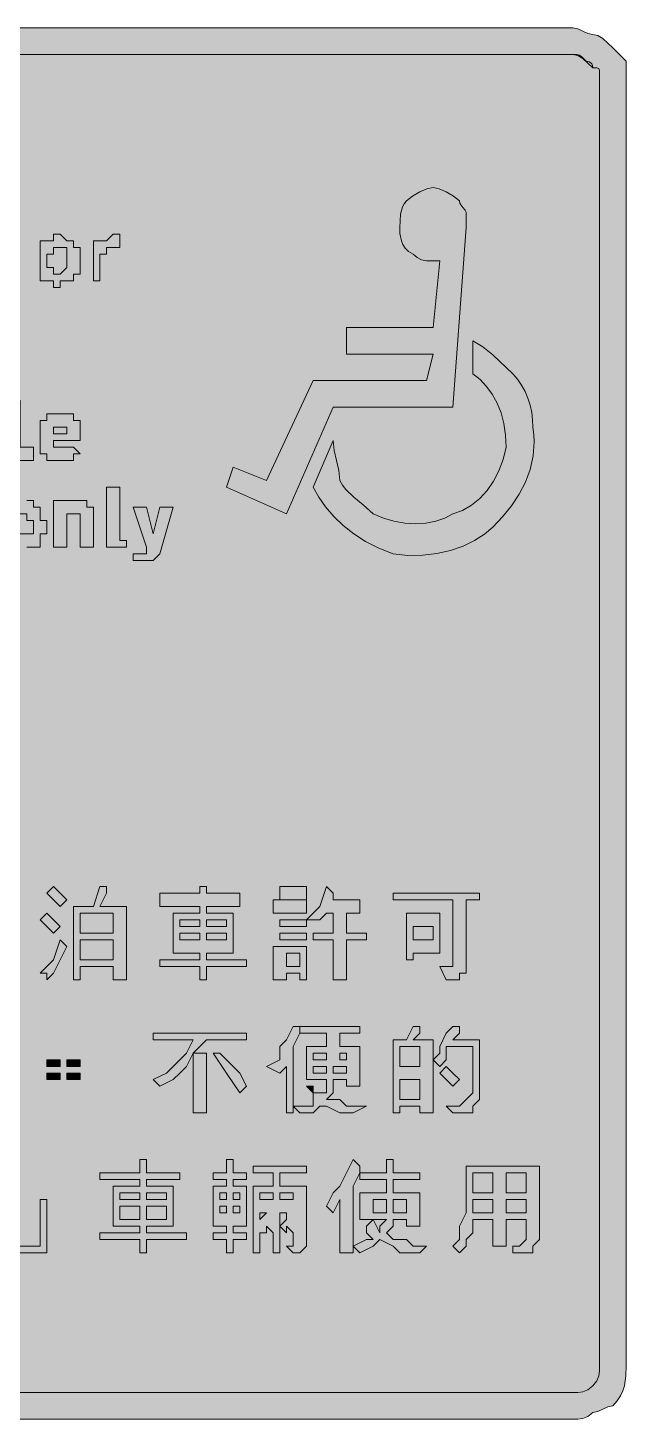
# Model space of a CAD drawing. Header units: metres. Extents: x 123 to 445, y 9 to 260.
# Drawn here: x 337.6 to 445.4, y 9.4 to 260.2 of the extents above; entities that cross this region are included whole.
import ezdxf

# ---------------------------------------------------------------- set-up
doc = ezdxf.new("R2010")
doc.units = ezdxf.units.M
doc.layers.add('FILL_BLACK_000000', color=7, linetype='Continuous', true_color=0x000000)
doc.layers.add('FILL_WHITE_FFFFFF', color=7, linetype='Continuous', true_color=0xffffff)

msp = doc.modelspace()

# ---------------------------------------------------------------- hatches: boundary and pattern name
at = {"layer": 'FILL_BLACK_000000', "true_color": 0x000000}
h = msp.add_hatch(color=7, dxfattribs=at)
h.dxf.hatch_style = 1
h.paths.add_polyline_path([(436.65, 259.97), (437.55, 259.56), (438.45, 259.15), (439.35, 258.96), (440.25, 258.75), (441.15, 258.21), (442.95, 256.56), (445.35, 254.16), (445.35, 250.56), (445.35, 18.96), (445.31, 17.16), (445.05, 15.36), (444.76, 14.46), (444.34, 13.56), (443.74, 12.66), (442.95, 11.76), (442.05, 11.57), (441.15, 11.16), (440.25, 10.75), (439.35, 10.56), (438.45, 9.87), (437.55, 9.51), (436.65, 9.38), (435.75, 9.36), (130.95, 9.36), (129.17, 9.57), (127.5, 10.11), (126.06, 10.88), (124.95, 11.76), (123.3, 13.56), (122.76, 14.46), (122.55, 15.36), (122.55, 18.96), (122.55, 250.56), (122.59, 252.34), (122.85, 254.01), (123.14, 254.77), (123.56, 255.45), (124.16, 256.06), (124.95, 256.56), (127.35, 258.96), (128.25, 259.15), (129.15, 259.56), (130.05, 259.97), (130.95, 260.16), (435.75, 260.16), (436.65, 259.97)])
h.paths.add_polyline_path([(129.19, 254.95), (128.38, 254.47), (127.65, 253.86), (127.04, 253.13), (126.56, 252.32), (126.26, 251.46), (126.15, 250.56), (126.15, 18.96), (126.36, 18.06), (126.9, 17.16), (128.55, 15.36), (128.6, 14.96), (128.76, 14.67), (129.3, 14.31), (130.07, 14.18), (130.95, 14.16), (435.75, 14.16), (436.65, 14.18), (437.55, 14.31), (438.45, 14.67), (439.35, 15.36), (440.04, 16.26), (440.4, 17.16), (440.53, 18.06), (440.55, 18.96), (440.55, 250.56), (440.55, 251.76), (440.53, 252.45), (440.4, 252.81), (440.04, 252.94), (439.35, 252.96), (437.55, 254.61), (436.65, 255.15), (435.75, 255.36), (130.95, 255.36), (130.05, 255.25), (129.19, 254.95)], flags=16)
h = msp.add_hatch(color=7, dxfattribs=at)
h.dxf.hatch_style = 1
h.paths.add_polyline_path([(384.15, 172.56), (373.35, 177.36), (374.55, 180.96), (380.55, 178.56), (388.95, 196.56), (409.35, 196.56), (410.55, 201.36), (394.95, 201.36), (394.95, 206.16), (410.55, 206.16), (411.75, 218.16), (409.35, 218.16), (408.47, 218.35), (407.7, 218.76), (406.95, 219.36), (406.16, 219.86), (405.56, 220.45), (405.14, 221.09), (404.85, 221.76), (404.59, 223.07), (404.55, 224.16), (404.7, 226.56), (405.06, 227.87), (405.35, 228.46), (405.75, 228.96), (406.84, 229.84), (408.15, 230.61), (409.46, 231.15), (410.55, 231.36), (411.64, 231.15), (412.95, 230.61), (414.26, 229.84), (415.35, 228.96), (415.4, 228.56), (415.54, 228.25), (415.95, 227.76), (416.36, 227.27), (416.5, 226.96), (416.55, 226.56), (416.55, 224.16), (414.15, 191.76), (392.55, 191.76), (384.15, 172.56)])
h = msp.add_hatch(color=7, dxfattribs=at)
h.dxf.hatch_style = 1
h.paths.add_polyline_path([(346.95, 215.76), (345.75, 215.76), (345.75, 214.56), (344.55, 214.56), (343.35, 214.56), (343.35, 213.36), (342.15, 213.36), (342.15, 214.56), (340.95, 214.56), (339.75, 214.56), (339.75, 215.76), (339.75, 216.96), (339.75, 218.16), (339.75, 219.36), (339.75, 220.56), (339.75, 221.76), (340.95, 221.76), (342.15, 221.76), (342.15, 222.96), (343.35, 222.96), (344.55, 221.76), (345.75, 221.76), (345.75, 220.56), (346.95, 220.56), (346.95, 219.36), (346.95, 218.16), (346.95, 216.96), (346.95, 215.76)])
h.paths.add_polyline_path([(344.55, 220.56), (343.35, 220.56), (342.15, 220.56), (342.15, 219.36), (340.95, 219.36), (340.95, 218.16), (340.95, 216.96), (342.15, 216.96), (342.15, 215.76), (343.35, 215.76), (344.55, 216.96), (344.55, 218.16), (344.55, 219.36), (344.55, 220.56)], flags=16)
h = msp.add_hatch(color=7, dxfattribs=at)
h.dxf.hatch_style = 1
h.paths.add_polyline_path([(349.35, 221.76), (350.55, 221.76), (351.75, 221.76), (352.95, 222.96), (354.15, 222.96), (354.15, 220.56), (352.95, 220.56), (351.75, 220.56), (351.75, 219.36), (350.55, 219.36), (350.55, 214.56), (349.35, 214.56), (349.35, 221.76)])
h = msp.add_hatch(color=7, dxfattribs=at)
h.dxf.hatch_style = 1
h.paths.add_polyline_path([(417.75, 203.76), (419.55, 202.65), (421.35, 201.21), (424.95, 197.76), (425.79, 196.81), (426.52, 195.75), (427.14, 194.62), (427.65, 193.41), (428.04, 192.15), (428.33, 190.84), (428.49, 189.51), (428.55, 188.16), (428.72, 186.82), (428.78, 185.52), (428.61, 182.98), (428.06, 180.57), (427.2, 178.26), (426.05, 176.07), (424.67, 173.98), (423.09, 172.02), (421.35, 170.16), (419.84, 168.87), (418.03, 167.72), (415.97, 166.74), (413.7, 165.96), (411.26, 165.4), (408.69, 165.1), (406.04, 165.07), (403.35, 165.36), (400.76, 166.37), (398.4, 167.57), (396.26, 168.95), (394.35, 170.46), (392.66, 172.09), (391.2, 173.8), (389.96, 175.56), (388.95, 177.36), (392.55, 185.76), (392.74, 183.96), (393.15, 182.16), (393.56, 180.36), (393.75, 178.56), (394.25, 177.71), (394.86, 176.95), (396.3, 175.56), (397.97, 174.17), (399.75, 172.56), (401.6, 171.77), (403.52, 171.21), (405.47, 170.87), (407.4, 170.76), (409.28, 170.87), (411.06, 171.21), (412.69, 171.77), (414.15, 172.56), (415.89, 173.17), (417.51, 174.1), (418.98, 175.3), (420.3, 176.76), (421.45, 178.44), (422.42, 180.32), (423.19, 182.37), (423.75, 184.56), (423.64, 186.75), (423.32, 188.82), (422.8, 190.74), (422.1, 192.51), (421.23, 194.11), (420.21, 195.53), (419.04, 196.75), (417.75, 197.76), (417.75, 203.76)])
h = msp.add_hatch(color=7, dxfattribs=at)
h.dxf.hatch_style = 1
h.paths.add_polyline_path([(336.15, 184.56), (337.35, 184.56), (338.55, 184.56), (338.55, 182.16), (337.35, 182.16), (336.15, 182.16), (334.95, 182.16), (334.95, 183.36), (334.95, 184.56), (334.95, 192.96), (336.15, 192.96), (336.15, 184.56)])
h = msp.add_hatch(color=7, dxfattribs=at)
h.dxf.hatch_style = 1
h.paths.add_polyline_path([(342.15, 184.56), (343.35, 184.56), (344.55, 184.56), (345.75, 184.56), (346.95, 183.36), (345.75, 183.36), (345.75, 182.16), (344.55, 182.16), (343.35, 182.16), (342.15, 182.16), (340.95, 182.16), (340.95, 183.36), (339.75, 183.36), (339.75, 184.56), (339.75, 185.76), (339.75, 186.96), (339.75, 188.16), (339.75, 189.36), (340.95, 189.36), (340.95, 190.56), (342.15, 190.56), (343.35, 190.56), (344.55, 190.56), (345.75, 190.56), (345.75, 189.36), (346.95, 189.36), (346.95, 188.16), (346.95, 186.96), (346.95, 185.76), (342.15, 185.76), (342.15, 184.56)])
h.paths.add_polyline_path([(344.55, 186.96), (344.55, 188.16), (343.35, 188.16), (342.15, 188.16), (342.15, 186.96), (344.55, 186.96)], flags=16)
h = msp.add_hatch(color=7, dxfattribs=at)
h.dxf.hatch_style = 1
h.paths.add_polyline_path([(354.15, 166.56), (352.95, 166.56), (351.75, 166.56), (351.75, 167.76), (351.75, 177.36), (354.15, 177.36), (354.15, 168.96), (354.15, 167.76), (355.35, 167.76), (355.35, 166.56), (354.15, 166.56)])
h = msp.add_hatch(color=7, dxfattribs=at)
h.dxf.hatch_style = 1
h.paths.add_polyline_path([(339.75, 168.96), (339.75, 167.76), (339.75, 166.56), (338.55, 166.56), (337.35, 166.56), (336.15, 166.56), (334.95, 166.56), (333.75, 166.56), (333.75, 167.76), (332.55, 167.76), (332.55, 168.96), (332.55, 170.16), (332.55, 171.36), (332.55, 172.56), (333.75, 172.56), (333.75, 173.76), (334.95, 173.76), (334.95, 174.96), (336.15, 174.96), (337.35, 174.96), (338.55, 174.96), (338.55, 173.76), (339.75, 173.76), (339.75, 172.56), (339.75, 171.36), (340.95, 171.36), (340.95, 170.16), (340.95, 168.96), (339.75, 168.96)])
h.paths.add_polyline_path([(337.35, 171.36), (337.35, 172.56), (336.15, 172.56), (334.95, 172.56), (334.95, 171.36), (334.95, 170.16), (334.95, 168.96), (336.15, 168.96), (337.35, 168.96), (338.55, 168.96), (338.55, 170.16), (338.55, 171.36), (337.35, 171.36)], flags=16)
h = msp.add_hatch(color=7, dxfattribs=at)
h.dxf.hatch_style = 1
h.paths.add_polyline_path([(346.95, 174.96), (348.15, 174.96), (348.15, 173.76), (349.35, 173.76), (349.35, 172.56), (349.35, 171.36), (349.35, 166.56), (346.95, 166.56), (346.95, 171.36), (346.95, 172.56), (345.75, 172.56), (344.55, 172.56), (344.55, 171.36), (344.55, 166.56), (342.15, 166.56), (342.15, 174.96), (344.55, 174.96), (345.75, 174.96), (346.95, 174.96)])
h = msp.add_hatch(color=7, dxfattribs=at)
h.dxf.hatch_style = 1
h.paths.add_polyline_path([(356.55, 164.16), (356.55, 165.36), (357.75, 165.36), (358.95, 165.36), (358.95, 166.56), (356.55, 173.76), (358.95, 173.76), (360.15, 168.96), (361.35, 173.76), (363.75, 173.76), (361.35, 165.36), (360.15, 164.16), (358.95, 164.16), (357.75, 164.16), (356.55, 164.16)])
h = msp.add_hatch(color=7, dxfattribs=at)
h.dxf.hatch_style = 1
h.paths.add_polyline_path([(344.55, 102.96), (343.35, 101.76), (342.15, 102.96), (340.95, 104.16), (342.15, 105.36), (344.55, 102.96)])
h = msp.add_hatch(color=7, dxfattribs=at)
h.dxf.hatch_style = 1
h.paths.add_polyline_path([(351.75, 104.16), (350.55, 101.76), (355.35, 101.76), (355.35, 88.56), (352.95, 88.56), (352.95, 90.96), (346.95, 90.96), (346.95, 88.56), (345.75, 88.56), (345.75, 101.76), (349.35, 101.76), (350.55, 105.36), (351.75, 105.36), (351.75, 104.16)])
h.paths.add_polyline_path([(346.95, 100.56), (346.95, 96.96), (352.95, 96.96), (352.95, 100.56), (346.95, 100.56)], flags=16)
h.paths.add_polyline_path([(352.95, 95.76), (346.95, 95.76), (346.95, 92.16), (352.95, 92.16), (352.95, 95.76)], flags=16)
h = msp.add_hatch(color=7, dxfattribs=at)
h.dxf.hatch_style = 1
h.paths.add_polyline_path([(375.75, 104.16), (375.75, 101.76), (369.75, 101.76), (369.75, 100.56), (374.55, 100.56), (374.55, 93.36), (369.75, 93.36), (369.75, 92.16), (376.95, 92.16), (376.95, 90.96), (369.75, 90.96), (369.75, 88.56), (368.55, 88.56), (368.55, 90.96), (361.35, 90.96), (361.35, 92.16), (368.55, 92.16), (368.55, 93.36), (363.75, 93.36), (363.75, 100.56), (368.55, 100.56), (368.55, 101.76), (361.35, 101.76), (361.35, 104.16), (368.55, 104.16), (368.55, 105.36), (369.75, 105.36), (369.75, 104.16), (375.75, 104.16)])
h.paths.add_polyline_path([(368.55, 98.16), (368.55, 99.36), (364.95, 99.36), (364.95, 98.16), (368.55, 98.16)], flags=16)
h.paths.add_polyline_path([(364.95, 95.76), (368.55, 95.76), (368.55, 96.96), (364.95, 96.96), (364.95, 95.76)], flags=16)
h.paths.add_polyline_path([(369.75, 99.36), (369.75, 98.16), (373.35, 98.16), (373.35, 99.36), (369.75, 99.36)], flags=16)
h.paths.add_polyline_path([(373.35, 96.96), (369.75, 96.96), (369.75, 95.76), (373.35, 95.76), (373.35, 96.96)], flags=16)
h = msp.add_hatch(color=7, dxfattribs=at)
h.dxf.hatch_style = 1
h.paths.add_polyline_path([(387.75, 105.36), (387.75, 102.96), (382.95, 102.96), (382.95, 105.36), (387.75, 105.36)])
h = msp.add_hatch(color=7, dxfattribs=at)
h.dxf.hatch_style = 1
h.paths.add_polyline_path([(390.15, 101.76), (391.35, 105.36), (392.55, 104.16), (392.55, 102.96), (397.35, 102.96), (397.35, 100.56), (394.95, 100.56), (394.95, 96.96), (398.55, 96.96), (398.55, 95.76), (394.95, 95.76), (394.95, 88.56), (392.55, 88.56), (392.55, 95.76), (388.95, 95.76), (388.95, 96.96), (392.55, 96.96), (392.55, 100.56), (391.35, 100.56), (390.15, 99.36), (387.75, 99.36), (390.15, 101.76)])
h = msp.add_hatch(color=7, dxfattribs=at)
h.dxf.hatch_style = 1
h.paths.add_polyline_path([(387.75, 102.96), (387.75, 100.56), (381.75, 100.56), (381.75, 102.96), (387.75, 102.96)])
h = msp.add_hatch(color=7, dxfattribs=at)
h.dxf.hatch_style = 1
h.paths.add_polyline_path([(418.95, 104.16), (418.95, 102.96), (416.55, 102.96), (416.55, 92.16), (416.55, 90.96), (416.55, 89.76), (415.35, 89.76), (415.35, 88.56), (414.15, 88.56), (412.95, 88.56), (411.75, 90.96), (414.15, 90.96), (414.15, 92.16), (414.15, 102.96), (403.35, 102.96), (403.35, 104.16), (418.95, 104.16)])
h = msp.add_hatch(color=7, dxfattribs=at)
h.dxf.hatch_style = 1
h.paths.add_polyline_path([(342.15, 99.36), (343.35, 98.16), (342.15, 96.96), (340.95, 98.16), (339.75, 99.36), (340.95, 100.56), (342.15, 99.36)])
h = msp.add_hatch(color=7, dxfattribs=at)
h.dxf.hatch_style = 1
h.paths.add_polyline_path([(411.75, 93.36), (410.55, 93.36), (406.95, 93.36), (406.95, 92.16), (405.75, 92.16), (405.75, 100.56), (411.75, 100.56), (411.75, 93.36)])
h.paths.add_polyline_path([(410.55, 98.16), (406.95, 98.16), (406.95, 95.76), (410.55, 95.76), (410.55, 98.16)], flags=16)
h = msp.add_hatch(color=7, dxfattribs=at)
h.dxf.hatch_style = 1
h.paths.add_polyline_path([(387.75, 99.36), (387.75, 98.16), (382.95, 98.16), (382.95, 99.36), (387.75, 99.36)])
h = msp.add_hatch(color=7, dxfattribs=at)
h.dxf.hatch_style = 1
h.paths.add_polyline_path([(342.15, 89.76), (340.95, 88.56), (340.95, 89.76), (339.75, 89.76), (342.15, 92.16), (343.35, 95.76), (344.55, 94.56), (342.15, 89.76)])
h = msp.add_hatch(color=7, dxfattribs=at)
h.dxf.hatch_style = 1
h.paths.add_polyline_path([(387.75, 96.96), (387.75, 95.76), (382.95, 95.76), (382.95, 96.96), (387.75, 96.96)])
h = msp.add_hatch(color=7, dxfattribs=at)
h.dxf.hatch_style = 1
h.paths.add_polyline_path([(387.75, 88.56), (386.55, 88.56), (386.55, 89.76), (384.15, 89.76), (384.15, 88.56), (381.75, 88.56), (381.75, 94.56), (387.75, 94.56), (387.75, 88.56)])
h.paths.add_polyline_path([(386.55, 93.36), (384.15, 93.36), (384.15, 90.96), (386.55, 90.96), (386.55, 93.36)], flags=16)
h = msp.add_hatch(color=7, dxfattribs=at)
h.dxf.hatch_style = 1
h.paths.add_polyline_path([(363.75, 70.56), (361.35, 69.36), (360.15, 70.56), (362.55, 71.76), (364.95, 74.16), (366.15, 75.36), (367.35, 77.76), (360.15, 77.76), (360.15, 78.96), (376.95, 78.96), (376.95, 77.76), (369.75, 77.76), (367.35, 75.36), (366.15, 72.96), (364.95, 71.76), (363.75, 70.56)])
h = msp.add_hatch(color=7, dxfattribs=at)
h.dxf.hatch_style = 1
h.paths.add_polyline_path([(386.55, 78.96), (385.35, 76.56), (385.35, 64.56), (384.15, 64.56), (384.15, 72.96), (382.95, 71.76), (380.55, 72.96), (382.95, 74.16), (382.95, 76.56), (384.15, 77.76), (385.35, 80.16), (386.55, 80.16), (386.55, 78.96)])
h = msp.add_hatch(color=7, dxfattribs=at)
h.dxf.hatch_style = 1
h.paths.add_polyline_path([(391.35, 78.96), (386.55, 78.96), (386.55, 80.16), (397.35, 80.16), (397.35, 78.96), (393.75, 78.96), (393.75, 76.56), (397.35, 76.56), (397.35, 69.36), (394.95, 69.36), (394.95, 70.56), (392.55, 70.56), (392.55, 68.16), (391.35, 66.96), (393.75, 66.96), (394.95, 65.76), (396.15, 65.76), (398.55, 65.76), (396.15, 64.56), (393.75, 64.56), (391.35, 65.76), (390.15, 65.76), (388.95, 64.56), (387.75, 64.56), (386.55, 64.56), (385.35, 65.76), (386.55, 65.76), (387.75, 65.76), (388.95, 65.76), (388.95, 66.96), (388.95, 68.16), (390.15, 68.16), (391.35, 68.16), (391.35, 70.56), (387.75, 70.56), (387.75, 76.56), (391.35, 76.56), (391.35, 78.96)])
h.paths.add_polyline_path([(394.95, 74.16), (394.95, 75.36), (393.75, 75.36), (393.75, 74.16), (394.95, 74.16)], flags=16)
h.paths.add_polyline_path([(388.95, 74.16), (391.35, 74.16), (391.35, 75.36), (388.95, 75.36), (388.95, 74.16)], flags=16)
h.paths.add_polyline_path([(388.95, 72.96), (388.95, 71.76), (391.35, 71.76), (391.35, 72.96), (388.95, 72.96)], flags=16)
h.paths.add_polyline_path([(394.95, 72.96), (392.55, 72.96), (392.55, 71.76), (394.95, 71.76), (394.95, 72.96)], flags=16)
h = msp.add_hatch(color=7, dxfattribs=at)
h.dxf.hatch_style = 1
h.paths.add_polyline_path([(404.55, 64.56), (403.35, 64.56), (403.35, 77.76), (405.75, 77.76), (406.95, 80.16), (408.15, 80.16), (408.15, 78.96), (406.95, 77.76), (410.55, 77.76), (410.55, 74.16), (410.55, 64.56), (408.15, 64.56), (408.15, 65.76), (404.55, 65.76), (404.55, 64.56)])
h.paths.add_polyline_path([(404.55, 76.56), (404.55, 72.96), (408.15, 72.96), (408.15, 76.56), (404.55, 76.56)], flags=16)
h.paths.add_polyline_path([(408.15, 70.56), (404.55, 70.56), (404.55, 66.96), (408.15, 66.96), (408.15, 70.56)], flags=16)
h = msp.add_hatch(color=7, dxfattribs=at)
h.dxf.hatch_style = 1
h.paths.add_polyline_path([(415.35, 80.16), (415.35, 78.96), (414.15, 77.76), (418.95, 77.76), (418.95, 71.76), (418.95, 69.36), (418.95, 68.16), (418.95, 66.96), (417.75, 65.76), (417.75, 64.56), (416.55, 64.56), (415.35, 64.56), (414.15, 64.56), (412.95, 65.76), (415.35, 65.76), (416.55, 66.96), (417.75, 68.16), (417.75, 69.36), (417.75, 70.56), (417.75, 71.76), (417.75, 76.56), (412.95, 76.56), (412.95, 74.16), (411.75, 72.96), (410.55, 74.16), (411.75, 75.36), (411.75, 76.56), (412.95, 78.96), (414.15, 80.16), (415.35, 80.16)])
h = msp.add_hatch(color=7, dxfattribs=at)
h.dxf.hatch_style = 1
h.paths.add_polyline_path([(369.75, 64.56), (367.35, 64.56), (367.35, 75.36), (369.75, 75.36), (369.75, 74.16), (369.75, 64.56)])
h = msp.add_hatch(color=7, dxfattribs=at)
h.dxf.hatch_style = 1
h.paths.add_polyline_path([(373.35, 71.76), (370.95, 75.36), (372.15, 75.36), (373.35, 74.16), (374.55, 72.96), (375.75, 71.76), (376.95, 69.36), (375.75, 68.16), (373.35, 71.76)])
h = msp.add_hatch(color=7, dxfattribs=at)
h.dxf.hatch_style = 1
h.paths.add_polyline_path([(343.35, 74.16), (343.35, 72.96), (340.95, 72.96), (340.95, 74.16), (343.35, 74.16)])
h = msp.add_hatch(color=7, dxfattribs=at)
h.dxf.hatch_style = 1
h.paths.add_polyline_path([(346.95, 74.16), (346.95, 72.96), (344.55, 72.96), (344.55, 74.16), (346.95, 74.16)])
h = msp.add_hatch(color=7, dxfattribs=at)
h.dxf.hatch_style = 1
h.paths.add_polyline_path([(414.15, 71.76), (415.35, 70.56), (414.15, 69.36), (412.95, 70.56), (411.75, 71.76), (412.95, 72.96), (414.15, 71.76)])
h = msp.add_hatch(color=7, dxfattribs=at)
h.dxf.hatch_style = 1
h.paths.add_polyline_path([(343.35, 71.76), (343.35, 70.56), (340.95, 70.56), (340.95, 71.76), (343.35, 71.76)])
h = msp.add_hatch(color=7, dxfattribs=at)
h.dxf.hatch_style = 1
h.paths.add_polyline_path([(346.95, 71.76), (346.95, 70.56), (344.55, 70.56), (344.55, 71.76), (346.95, 71.76)])
h = msp.add_hatch(color=7, dxfattribs=at)
h.dxf.hatch_style = 1
h.paths.add_polyline_path([(387.75, 69.36), (388.95, 69.36), (388.95, 68.16), (387.75, 69.36)])
h = msp.add_hatch(color=7, dxfattribs=at)
h.dxf.hatch_style = 1
h.paths.add_polyline_path([(358.95, 53.76), (364.95, 53.76), (364.95, 52.56), (358.95, 52.56), (358.95, 51.36), (363.75, 51.36), (363.75, 44.16), (358.95, 44.16), (358.95, 42.96), (366.15, 42.96), (366.15, 41.76), (358.95, 41.76), (358.95, 39.36), (357.75, 39.36), (357.75, 41.76), (350.55, 41.76), (350.55, 42.96), (357.75, 42.96), (357.75, 44.16), (352.95, 44.16), (352.95, 51.36), (357.75, 51.36), (357.75, 52.56), (350.55, 52.56), (350.55, 53.76), (357.75, 53.76), (357.75, 56.16), (358.95, 56.16), (358.95, 54.96), (358.95, 53.76)])
h.paths.add_polyline_path([(357.75, 48.96), (357.75, 50.16), (354.15, 50.16), (354.15, 48.96), (357.75, 48.96)], flags=16)
h.paths.add_polyline_path([(354.15, 45.36), (357.75, 45.36), (357.75, 47.76), (354.15, 47.76), (354.15, 45.36)], flags=16)
h.paths.add_polyline_path([(358.95, 50.16), (358.95, 48.96), (362.55, 48.96), (362.55, 50.16), (358.95, 50.16)], flags=16)
h.paths.add_polyline_path([(362.55, 47.76), (358.95, 47.76), (358.95, 45.36), (362.55, 45.36), (362.55, 47.76)], flags=16)
h = msp.add_hatch(color=7, dxfattribs=at)
h.dxf.hatch_style = 1
h.paths.add_polyline_path([(374.55, 54.96), (374.55, 53.76), (376.95, 53.76), (376.95, 52.56), (374.55, 52.56), (374.55, 51.36), (376.95, 51.36), (376.95, 44.16), (374.55, 44.16), (374.55, 42.96), (376.95, 42.96), (376.95, 41.76), (374.55, 41.76), (374.55, 39.36), (373.35, 39.36), (373.35, 41.76), (370.95, 41.76), (370.95, 42.96), (373.35, 42.96), (373.35, 44.16), (370.95, 44.16), (370.95, 51.36), (373.35, 51.36), (373.35, 52.56), (370.95, 52.56), (370.95, 53.76), (373.35, 53.76), (373.35, 56.16), (374.55, 56.16), (374.55, 54.96)])
h.paths.add_polyline_path([(375.75, 48.96), (375.75, 50.16), (374.55, 50.16), (374.55, 48.96), (375.75, 48.96)], flags=16)
h.paths.add_polyline_path([(374.55, 46.56), (375.75, 46.56), (375.75, 47.76), (374.55, 47.76), (374.55, 46.56)], flags=16)
h.paths.add_polyline_path([(372.15, 50.16), (372.15, 48.96), (373.35, 48.96), (373.35, 50.16), (372.15, 50.16)], flags=16)
h.paths.add_polyline_path([(373.35, 47.76), (372.15, 47.76), (372.15, 46.56), (373.35, 46.56), (373.35, 47.76)], flags=16)
h = msp.add_hatch(color=7, dxfattribs=at)
h.dxf.hatch_style = 1
h.paths.add_polyline_path([(392.55, 50.16), (393.75, 51.36), (394.95, 53.76), (396.15, 56.16), (397.35, 54.96), (397.35, 53.76), (396.15, 51.36), (396.15, 39.36), (393.75, 39.36), (393.75, 48.96), (392.55, 46.56), (391.35, 47.76), (392.55, 50.16)])
h = msp.add_hatch(color=7, dxfattribs=at)
h.dxf.hatch_style = 1
h.paths.add_polyline_path([(402.15, 52.56), (397.35, 52.56), (397.35, 53.76), (402.15, 53.76), (402.15, 56.16), (403.35, 56.16), (403.35, 54.96), (403.35, 53.76), (408.15, 53.76), (408.15, 52.56), (403.35, 52.56), (403.35, 50.16), (408.15, 50.16), (408.15, 44.16), (405.75, 44.16), (405.75, 45.36), (403.35, 45.36), (403.35, 44.16), (402.15, 42.96), (403.35, 41.76), (405.75, 41.76), (406.95, 40.56), (409.35, 40.56), (408.15, 39.36), (405.75, 39.36), (404.55, 39.36), (403.35, 40.56), (400.95, 41.76), (399.75, 40.56), (397.35, 39.36), (396.15, 40.56), (398.55, 41.76), (399.75, 41.76), (398.55, 42.96), (398.55, 44.16), (399.75, 45.36), (397.35, 45.36), (397.35, 50.16), (402.15, 50.16), (402.15, 52.56)])
h.paths.add_polyline_path([(400.95, 42.96), (400.95, 44.16), (402.15, 45.36), (399.75, 45.36), (400.95, 42.96)], flags=16)
h.paths.add_polyline_path([(405.75, 48.96), (403.35, 48.96), (403.35, 46.56), (405.75, 46.56), (405.75, 48.96)], flags=16)
h.paths.add_polyline_path([(402.15, 48.96), (399.75, 48.96), (399.75, 46.56), (402.15, 46.56), (402.15, 48.96)], flags=16)
h = msp.add_hatch(color=7, dxfattribs=at)
h.dxf.hatch_style = 1
h.paths.add_polyline_path([(378.15, 51.36), (381.75, 51.36), (381.75, 53.76), (378.15, 53.76), (378.15, 54.96), (387.75, 54.96), (387.75, 53.76), (382.95, 53.76), (382.95, 51.36), (387.75, 51.36), (387.75, 40.56), (386.55, 39.36), (385.35, 39.36), (384.15, 40.56), (385.35, 40.56), (385.35, 41.76), (385.35, 42.96), (384.15, 44.16), (384.15, 42.96), (382.95, 44.16), (382.95, 39.36), (381.75, 39.36), (381.75, 42.96), (380.55, 44.16), (380.55, 42.96), (379.35, 42.96), (379.35, 39.36), (378.15, 39.36), (378.15, 51.36)])
h.paths.add_polyline_path([(384.15, 45.36), (384.15, 46.56), (382.95, 46.56), (382.95, 44.16), (384.15, 45.36)], flags=16)
h.paths.add_polyline_path([(380.55, 46.56), (379.35, 46.56), (379.35, 45.36), (380.55, 46.56)], flags=16)
h.paths.add_polyline_path([(382.95, 50.16), (382.95, 48.96), (385.35, 48.96), (385.35, 50.16), (382.95, 50.16)], flags=16)
h.paths.add_polyline_path([(381.75, 50.16), (379.35, 50.16), (379.35, 48.96), (381.75, 48.96), (381.75, 50.16)], flags=16)
h = msp.add_hatch(color=7, dxfattribs=at)
h.dxf.hatch_style = 1
h.paths.add_polyline_path([(427.35, 39.36), (426.15, 39.36), (424.95, 39.36), (424.95, 40.56), (426.15, 40.56), (427.35, 41.76), (427.35, 45.36), (423.75, 45.36), (423.75, 40.56), (421.35, 40.56), (421.35, 45.36), (417.75, 45.36), (417.75, 42.96), (416.55, 41.76), (416.55, 40.56), (415.35, 39.36), (414.15, 40.56), (415.35, 41.76), (415.35, 44.16), (416.55, 46.56), (416.55, 50.16), (416.55, 54.96), (429.75, 54.96), (429.75, 41.76), (428.55, 40.56), (428.55, 39.36), (427.35, 39.36)])
h.paths.add_polyline_path([(421.35, 50.16), (421.35, 53.76), (417.75, 53.76), (417.75, 50.16), (421.35, 50.16)], flags=16)
h.paths.add_polyline_path([(421.35, 46.56), (421.35, 48.96), (417.75, 48.96), (417.75, 46.56), (421.35, 46.56)], flags=16)
h.paths.add_polyline_path([(423.75, 53.76), (423.75, 50.16), (427.35, 50.16), (427.35, 53.76), (423.75, 53.76)], flags=16)
h.paths.add_polyline_path([(427.35, 48.96), (423.75, 48.96), (423.75, 46.56), (427.35, 46.56), (427.35, 48.96)], flags=16)
h = msp.add_hatch(color=7, dxfattribs=at)
h.dxf.hatch_style = 1
h.paths.add_polyline_path([(340.95, 48.96), (340.95, 39.36), (333.75, 39.36), (333.75, 40.56), (339.75, 40.56), (339.75, 48.96), (340.95, 48.96)])
at = {"layer": 'FILL_WHITE_FFFFFF', "true_color": 0xffffff}
h = msp.add_hatch(color=7, dxfattribs=at)
h.dxf.hatch_style = 1
h.paths.add_polyline_path([(435.75, 255.36), (436.46, 255.34), (436.95, 255.21), (437.44, 254.85), (438.15, 254.16), (438.75, 254.01), (439.16, 253.65), (439.3, 253.36), (439.35, 252.96), (440.04, 252.94), (440.4, 252.81), (440.53, 252.45), (440.55, 251.76), (440.55, 250.56), (440.55, 18.96), (440.53, 18.06), (440.4, 17.16), (440.04, 16.26), (439.35, 15.36), (438.45, 14.67), (437.55, 14.31), (436.65, 14.18), (435.75, 14.16), (130.95, 14.16), (130.07, 14.18), (129.3, 14.31), (128.76, 14.67), (128.6, 14.96), (128.55, 15.36), (126.9, 17.16), (126.36, 18.06), (126.15, 18.96), (126.15, 250.56), (126.36, 251.44), (126.9, 252.21), (127.67, 252.75), (128.55, 252.96), (128.76, 253.84), (129.3, 254.61), (130.07, 255.15), (130.95, 255.36), (435.75, 255.36)])

# ---------------------------------------------------------------- linework, layer by layer
at = {"layer": 'FILL_BLACK_000000', "lineweight": 0, "true_color": 0x000000}
for points in [[(130.95, 260.16), (435.75, 260.16), (436.65, 259.97), (437.55, 259.56), (438.45, 259.15), (439.35, 258.96), (440.25, 258.75), (441.15, 258.21), (442.95, 256.56), (445.35, 254.16), (445.35, 250.56), (445.35, 18.96), (445.31, 17.16), (445.05, 15.36), (444.76, 14.46), (444.34, 13.56), (443.74, 12.66), (442.95, 11.76), (442.05, 11.57), (441.15, 11.16), (440.25, 10.75), (439.35, 10.56), (438.45, 9.87), (437.55, 9.51), (436.65, 9.38), (435.75, 9.36), (130.95, 9.36)], [(130.95, 14.16), (435.75, 14.16), (436.65, 14.18), (437.55, 14.31), (438.45, 14.67), (439.35, 15.36), (440.04, 16.26), (440.4, 17.16), (440.53, 18.06), (440.55, 18.96), (440.55, 250.56), (440.55, 251.76), (440.53, 252.45), (440.4, 252.81), (440.04, 252.94), (439.35, 252.96), (437.55, 254.61), (436.65, 255.15), (435.75, 255.36), (130.95, 255.36)], [(337.35, 174.96), (338.55, 174.96), (338.55, 173.76), (339.75, 173.76), (339.75, 172.56), (339.75, 171.36), (340.95, 171.36), (340.95, 170.16), (340.95, 168.96), (339.75, 168.96), (339.75, 167.76), (339.75, 166.56), (338.55, 166.56), (337.35, 166.56)]]:
    msp.add_lwpolyline(points, dxfattribs=at)
for points in [[(384.15, 172.56), (373.35, 177.36), (374.55, 180.96), (380.55, 178.56), (388.95, 196.56), (409.35, 196.56), (410.55, 201.36), (394.95, 201.36), (394.95, 206.16), (410.55, 206.16), (411.75, 218.16), (409.35, 218.16), (408.47, 218.35), (407.7, 218.76), (406.95, 219.36), (406.16, 219.86), (405.56, 220.45), (405.14, 221.09), (404.85, 221.76), (404.59, 223.07), (404.55, 224.16), (404.7, 226.56), (405.06, 227.87), (405.35, 228.46), (405.75, 228.96), (406.84, 229.84), (408.15, 230.61), (409.46, 231.15), (410.55, 231.36), (411.64, 231.15), (412.95, 230.61), (414.26, 229.84), (415.35, 228.96), (415.4, 228.56), (415.54, 228.25), (415.95, 227.76), (416.36, 227.27), (416.5, 226.96), (416.55, 226.56), (416.55, 224.16), (414.15, 191.76), (392.55, 191.76)], [(346.95, 215.76), (345.75, 215.76), (345.75, 214.56), (344.55, 214.56), (343.35, 214.56), (343.35, 213.36), (342.15, 213.36), (342.15, 214.56), (340.95, 214.56), (339.75, 214.56), (339.75, 215.76), (339.75, 216.96), (339.75, 218.16), (339.75, 219.36), (339.75, 220.56), (339.75, 221.76), (340.95, 221.76), (342.15, 221.76), (342.15, 222.96), (343.35, 222.96), (344.55, 221.76), (345.75, 221.76), (345.75, 220.56), (346.95, 220.56), (346.95, 219.36), (346.95, 218.16), (346.95, 216.96)], [(349.35, 221.76), (350.55, 221.76), (351.75, 221.76), (352.95, 222.96), (354.15, 222.96), (354.15, 220.56), (352.95, 220.56), (351.75, 220.56), (351.75, 219.36), (350.55, 219.36), (350.55, 214.56), (349.35, 214.56)], [(344.55, 220.56), (343.35, 220.56), (342.15, 220.56), (342.15, 219.36), (340.95, 219.36), (340.95, 218.16), (340.95, 216.96), (342.15, 216.96), (342.15, 215.76), (343.35, 215.76), (344.55, 216.96), (344.55, 218.16), (344.55, 219.36)], [(417.75, 203.76), (419.55, 202.65), (421.35, 201.21), (424.95, 197.76), (425.79, 196.81), (426.52, 195.75), (427.14, 194.62), (427.65, 193.41), (428.04, 192.15), (428.33, 190.84), (428.49, 189.51), (428.55, 188.16), (428.72, 186.82), (428.78, 185.52), (428.61, 182.98), (428.06, 180.57), (427.2, 178.26), (426.05, 176.07), (424.67, 173.98), (423.09, 172.02), (421.35, 170.16), (419.84, 168.87), (418.03, 167.72), (415.97, 166.74), (413.7, 165.96), (411.26, 165.4), (408.69, 165.1), (406.04, 165.07), (403.35, 165.36), (400.76, 166.37), (398.4, 167.57), (396.26, 168.95), (394.35, 170.46), (392.66, 172.09), (391.2, 173.8), (389.96, 175.56), (388.95, 177.36), (392.55, 185.76), (392.74, 183.96), (393.15, 182.16), (393.56, 180.36), (393.75, 178.56), (394.25, 177.71), (394.86, 176.95), (396.3, 175.56), (397.97, 174.17), (399.75, 172.56), (401.6, 171.77), (403.52, 171.21), (405.47, 170.87), (407.4, 170.76), (409.28, 170.87), (411.06, 171.21), (412.69, 171.77), (414.15, 172.56), (415.89, 173.17), (417.51, 174.1), (418.98, 175.3), (420.3, 176.76), (421.45, 178.44), (422.42, 180.32), (423.19, 182.37), (423.75, 184.56), (423.64, 186.75), (423.32, 188.82), (422.8, 190.74), (422.1, 192.51), (421.23, 194.11), (420.21, 195.53), (419.04, 196.75), (417.75, 197.76)], [(336.15, 184.56), (337.35, 184.56), (338.55, 184.56), (338.55, 182.16), (337.35, 182.16), (336.15, 182.16), (334.95, 182.16), (334.95, 183.36), (334.95, 184.56), (334.95, 192.96), (336.15, 192.96)], [(342.15, 184.56), (343.35, 184.56), (344.55, 184.56), (345.75, 184.56), (346.95, 183.36), (345.75, 183.36), (345.75, 182.16), (344.55, 182.16), (343.35, 182.16), (342.15, 182.16), (340.95, 182.16), (340.95, 183.36), (339.75, 183.36), (339.75, 184.56), (339.75, 185.76), (339.75, 186.96), (339.75, 188.16), (339.75, 189.36), (340.95, 189.36), (340.95, 190.56), (342.15, 190.56), (343.35, 190.56), (344.55, 190.56), (345.75, 190.56), (345.75, 189.36), (346.95, 189.36), (346.95, 188.16), (346.95, 186.96), (346.95, 185.76), (342.15, 185.76)], [(344.55, 186.96), (344.55, 188.16), (343.35, 188.16), (342.15, 188.16), (342.15, 186.96)], [(354.15, 166.56), (352.95, 166.56), (351.75, 166.56), (351.75, 167.76), (351.75, 177.36), (354.15, 177.36), (354.15, 168.96), (354.15, 167.76), (355.35, 167.76), (355.35, 166.56)], [(346.95, 174.96), (348.15, 174.96), (348.15, 173.76), (349.35, 173.76), (349.35, 172.56), (349.35, 171.36), (349.35, 166.56), (346.95, 166.56), (346.95, 171.36), (346.95, 172.56), (345.75, 172.56), (344.55, 172.56), (344.55, 171.36), (344.55, 166.56), (342.15, 166.56), (342.15, 174.96), (344.55, 174.96), (345.75, 174.96)], [(356.55, 164.16), (356.55, 165.36), (357.75, 165.36), (358.95, 165.36), (358.95, 166.56), (356.55, 173.76), (358.95, 173.76), (360.15, 168.96), (361.35, 173.76), (363.75, 173.76), (361.35, 165.36), (360.15, 164.16), (358.95, 164.16), (357.75, 164.16)], [(337.35, 171.36), (337.35, 172.56), (336.15, 172.56), (334.95, 172.56), (334.95, 171.36), (334.95, 170.16), (334.95, 168.96), (336.15, 168.96), (337.35, 168.96), (338.55, 168.96), (338.55, 170.16), (338.55, 171.36)], [(344.55, 102.96), (343.35, 101.76), (342.15, 102.96), (340.95, 104.16), (342.15, 105.36)], [(351.75, 104.16), (350.55, 101.76), (355.35, 101.76), (355.35, 88.56), (352.95, 88.56), (352.95, 90.96), (346.95, 90.96), (346.95, 88.56), (345.75, 88.56), (345.75, 101.76), (349.35, 101.76), (350.55, 105.36), (351.75, 105.36)], [(375.75, 104.16), (375.75, 101.76), (369.75, 101.76), (369.75, 100.56), (374.55, 100.56), (374.55, 93.36), (369.75, 93.36), (369.75, 92.16), (376.95, 92.16), (376.95, 90.96), (369.75, 90.96), (369.75, 88.56), (368.55, 88.56), (368.55, 90.96), (361.35, 90.96), (361.35, 92.16), (368.55, 92.16), (368.55, 93.36), (363.75, 93.36), (363.75, 100.56), (368.55, 100.56), (368.55, 101.76), (361.35, 101.76), (361.35, 104.16), (368.55, 104.16), (368.55, 105.36), (369.75, 105.36), (369.75, 104.16)], [(387.75, 105.36), (387.75, 102.96), (382.95, 102.96), (382.95, 105.36)], [(390.15, 101.76), (391.35, 105.36), (392.55, 104.16), (392.55, 102.96), (397.35, 102.96), (397.35, 100.56), (394.95, 100.56), (394.95, 96.96), (398.55, 96.96), (398.55, 95.76), (394.95, 95.76), (394.95, 88.56), (392.55, 88.56), (392.55, 95.76), (388.95, 95.76), (388.95, 96.96), (392.55, 96.96), (392.55, 100.56), (391.35, 100.56), (390.15, 99.36), (387.75, 99.36)], [(387.75, 102.96), (387.75, 100.56), (381.75, 100.56), (381.75, 102.96)], [(418.95, 104.16), (418.95, 102.96), (416.55, 102.96), (416.55, 92.16), (416.55, 90.96), (416.55, 89.76), (415.35, 89.76), (415.35, 88.56), (414.15, 88.56), (412.95, 88.56), (411.75, 90.96), (414.15, 90.96), (414.15, 92.16), (414.15, 102.96), (403.35, 102.96), (403.35, 104.16)], [(342.15, 99.36), (343.35, 98.16), (342.15, 96.96), (340.95, 98.16), (339.75, 99.36), (340.95, 100.56)], [(346.95, 100.56), (346.95, 96.96), (352.95, 96.96), (352.95, 100.56)], [(411.75, 93.36), (410.55, 93.36), (406.95, 93.36), (406.95, 92.16), (405.75, 92.16), (405.75, 100.56), (411.75, 100.56)], [(368.55, 98.16), (368.55, 99.36), (364.95, 99.36), (364.95, 98.16)], [(369.75, 99.36), (369.75, 98.16), (373.35, 98.16), (373.35, 99.36)], [(387.75, 99.36), (387.75, 98.16), (382.95, 98.16), (382.95, 99.36)], [(410.55, 98.16), (406.95, 98.16), (406.95, 95.76), (410.55, 95.76)], [(342.15, 89.76), (340.95, 88.56), (340.95, 89.76), (339.75, 89.76), (342.15, 92.16), (343.35, 95.76), (344.55, 94.56)], [(352.95, 95.76), (346.95, 95.76), (346.95, 92.16), (352.95, 92.16)], [(364.95, 95.76), (368.55, 95.76), (368.55, 96.96), (364.95, 96.96)], [(373.35, 96.96), (369.75, 96.96), (369.75, 95.76), (373.35, 95.76)], [(387.75, 96.96), (387.75, 95.76), (382.95, 95.76), (382.95, 96.96)], [(387.75, 88.56), (386.55, 88.56), (386.55, 89.76), (384.15, 89.76), (384.15, 88.56), (381.75, 88.56), (381.75, 94.56), (387.75, 94.56)], [(386.55, 93.36), (384.15, 93.36), (384.15, 90.96), (386.55, 90.96)], [(363.75, 70.56), (361.35, 69.36), (360.15, 70.56), (362.55, 71.76), (364.95, 74.16), (366.15, 75.36), (367.35, 77.76), (360.15, 77.76), (360.15, 78.96), (376.95, 78.96), (376.95, 77.76), (369.75, 77.76), (367.35, 75.36), (366.15, 72.96), (364.95, 71.76)], [(386.55, 78.96), (385.35, 76.56), (385.35, 64.56), (384.15, 64.56), (384.15, 72.96), (382.95, 71.76), (380.55, 72.96), (382.95, 74.16), (382.95, 76.56), (384.15, 77.76), (385.35, 80.16), (386.55, 80.16)], [(391.35, 78.96), (386.55, 78.96), (386.55, 80.16), (397.35, 80.16), (397.35, 78.96), (393.75, 78.96), (393.75, 76.56), (397.35, 76.56), (397.35, 69.36), (394.95, 69.36), (394.95, 70.56), (392.55, 70.56), (392.55, 68.16), (391.35, 66.96), (393.75, 66.96), (394.95, 65.76), (396.15, 65.76), (398.55, 65.76), (396.15, 64.56), (393.75, 64.56), (391.35, 65.76), (390.15, 65.76), (388.95, 64.56), (387.75, 64.56), (386.55, 64.56), (385.35, 65.76), (386.55, 65.76), (387.75, 65.76), (388.95, 65.76), (388.95, 66.96), (388.95, 68.16), (390.15, 68.16), (391.35, 68.16), (391.35, 70.56), (387.75, 70.56), (387.75, 76.56), (391.35, 76.56)], [(404.55, 64.56), (403.35, 64.56), (403.35, 77.76), (405.75, 77.76), (406.95, 80.16), (408.15, 80.16), (408.15, 78.96), (406.95, 77.76), (410.55, 77.76), (410.55, 74.16), (410.55, 64.56), (408.15, 64.56), (408.15, 65.76), (404.55, 65.76)], [(415.35, 80.16), (415.35, 78.96), (414.15, 77.76), (418.95, 77.76), (418.95, 71.76), (418.95, 69.36), (418.95, 68.16), (418.95, 66.96), (417.75, 65.76), (417.75, 64.56), (416.55, 64.56), (415.35, 64.56), (414.15, 64.56), (412.95, 65.76), (415.35, 65.76), (416.55, 66.96), (417.75, 68.16), (417.75, 69.36), (417.75, 70.56), (417.75, 71.76), (417.75, 76.56), (412.95, 76.56), (412.95, 74.16), (411.75, 72.96), (410.55, 74.16), (411.75, 75.36), (411.75, 76.56), (412.95, 78.96), (414.15, 80.16)], [(369.75, 64.56), (367.35, 64.56), (367.35, 75.36), (369.75, 75.36), (369.75, 74.16)], [(373.35, 71.76), (370.95, 75.36), (372.15, 75.36), (373.35, 74.16), (374.55, 72.96), (375.75, 71.76), (376.95, 69.36), (375.75, 68.16)], [(388.95, 74.16), (391.35, 74.16), (391.35, 75.36), (388.95, 75.36)], [(394.95, 74.16), (394.95, 75.36), (393.75, 75.36), (393.75, 74.16)], [(404.55, 76.56), (404.55, 72.96), (408.15, 72.96), (408.15, 76.56)], [(343.35, 74.16), (343.35, 72.96), (340.95, 72.96), (340.95, 74.16)], [(346.95, 74.16), (346.95, 72.96), (344.55, 72.96), (344.55, 74.16)], [(388.95, 72.96), (388.95, 71.76), (391.35, 71.76), (391.35, 72.96)], [(394.95, 72.96), (392.55, 72.96), (392.55, 71.76), (394.95, 71.76)], [(414.15, 71.76), (415.35, 70.56), (414.15, 69.36), (412.95, 70.56), (411.75, 71.76), (412.95, 72.96)], [(343.35, 71.76), (343.35, 70.56), (340.95, 70.56), (340.95, 71.76)], [(346.95, 71.76), (346.95, 70.56), (344.55, 70.56), (344.55, 71.76)], [(408.15, 70.56), (404.55, 70.56), (404.55, 66.96), (408.15, 66.96)], [(387.75, 69.36), (388.95, 69.36), (388.95, 68.16)], [(358.95, 53.76), (364.95, 53.76), (364.95, 52.56), (358.95, 52.56), (358.95, 51.36), (363.75, 51.36), (363.75, 44.16), (358.95, 44.16), (358.95, 42.96), (366.15, 42.96), (366.15, 41.76), (358.95, 41.76), (358.95, 39.36), (357.75, 39.36), (357.75, 41.76), (350.55, 41.76), (350.55, 42.96), (357.75, 42.96), (357.75, 44.16), (352.95, 44.16), (352.95, 51.36), (357.75, 51.36), (357.75, 52.56), (350.55, 52.56), (350.55, 53.76), (357.75, 53.76), (357.75, 56.16), (358.95, 56.16), (358.95, 54.96)], [(374.55, 54.96), (374.55, 53.76), (376.95, 53.76), (376.95, 52.56), (374.55, 52.56), (374.55, 51.36), (376.95, 51.36), (376.95, 44.16), (374.55, 44.16), (374.55, 42.96), (376.95, 42.96), (376.95, 41.76), (374.55, 41.76), (374.55, 39.36), (373.35, 39.36), (373.35, 41.76), (370.95, 41.76), (370.95, 42.96), (373.35, 42.96), (373.35, 44.16), (370.95, 44.16), (370.95, 51.36), (373.35, 51.36), (373.35, 52.56), (370.95, 52.56), (370.95, 53.76), (373.35, 53.76), (373.35, 56.16), (374.55, 56.16)], [(392.55, 50.16), (393.75, 51.36), (394.95, 53.76), (396.15, 56.16), (397.35, 54.96), (397.35, 53.76), (396.15, 51.36), (396.15, 39.36), (393.75, 39.36), (393.75, 48.96), (392.55, 46.56), (391.35, 47.76)], [(402.15, 52.56), (397.35, 52.56), (397.35, 53.76), (402.15, 53.76), (402.15, 56.16), (403.35, 56.16), (403.35, 54.96), (403.35, 53.76), (408.15, 53.76), (408.15, 52.56), (403.35, 52.56), (403.35, 50.16), (408.15, 50.16), (408.15, 44.16), (405.75, 44.16), (405.75, 45.36), (403.35, 45.36), (403.35, 44.16), (402.15, 42.96), (403.35, 41.76), (405.75, 41.76), (406.95, 40.56), (409.35, 40.56), (408.15, 39.36), (405.75, 39.36), (404.55, 39.36), (403.35, 40.56), (400.95, 41.76), (399.75, 40.56), (397.35, 39.36), (396.15, 40.56), (398.55, 41.76), (399.75, 41.76), (398.55, 42.96), (398.55, 44.16), (399.75, 45.36), (397.35, 45.36), (397.35, 50.16), (402.15, 50.16)], [(378.15, 51.36), (381.75, 51.36), (381.75, 53.76), (378.15, 53.76), (378.15, 54.96), (387.75, 54.96), (387.75, 53.76), (382.95, 53.76), (382.95, 51.36), (387.75, 51.36), (387.75, 40.56), (386.55, 39.36), (385.35, 39.36), (384.15, 40.56), (385.35, 40.56), (385.35, 41.76), (385.35, 42.96), (384.15, 44.16), (384.15, 42.96), (382.95, 44.16), (382.95, 39.36), (381.75, 39.36), (381.75, 42.96), (380.55, 44.16), (380.55, 42.96), (379.35, 42.96), (379.35, 39.36), (378.15, 39.36)], [(427.35, 39.36), (426.15, 39.36), (424.95, 39.36), (424.95, 40.56), (426.15, 40.56), (427.35, 41.76), (427.35, 45.36), (423.75, 45.36), (423.75, 40.56), (421.35, 40.56), (421.35, 45.36), (417.75, 45.36), (417.75, 42.96), (416.55, 41.76), (416.55, 40.56), (415.35, 39.36), (414.15, 40.56), (415.35, 41.76), (415.35, 44.16), (416.55, 46.56), (416.55, 50.16), (416.55, 54.96), (429.75, 54.96), (429.75, 41.76), (428.55, 40.56), (428.55, 39.36)], [(421.35, 50.16), (421.35, 53.76), (417.75, 53.76), (417.75, 50.16)], [(423.75, 53.76), (423.75, 50.16), (427.35, 50.16), (427.35, 53.76)], [(357.75, 48.96), (357.75, 50.16), (354.15, 50.16), (354.15, 48.96)], [(358.95, 50.16), (358.95, 48.96), (362.55, 48.96), (362.55, 50.16)], [(372.15, 50.16), (372.15, 48.96), (373.35, 48.96), (373.35, 50.16)], [(375.75, 48.96), (375.75, 50.16), (374.55, 50.16), (374.55, 48.96)], [(381.75, 50.16), (379.35, 50.16), (379.35, 48.96), (381.75, 48.96)], [(382.95, 50.16), (382.95, 48.96), (385.35, 48.96), (385.35, 50.16)], [(340.95, 48.96), (340.95, 39.36), (333.75, 39.36), (333.75, 40.56), (339.75, 40.56), (339.75, 48.96)], [(354.15, 45.36), (357.75, 45.36), (357.75, 47.76), (354.15, 47.76)], [(362.55, 47.76), (358.95, 47.76), (358.95, 45.36), (362.55, 45.36)], [(373.35, 47.76), (372.15, 47.76), (372.15, 46.56), (373.35, 46.56)], [(374.55, 46.56), (375.75, 46.56), (375.75, 47.76), (374.55, 47.76)], [(402.15, 48.96), (399.75, 48.96), (399.75, 46.56), (402.15, 46.56)], [(405.75, 48.96), (403.35, 48.96), (403.35, 46.56), (405.75, 46.56)], [(421.35, 46.56), (421.35, 48.96), (417.75, 48.96), (417.75, 46.56)], [(427.35, 48.96), (423.75, 48.96), (423.75, 46.56), (427.35, 46.56)], [(380.55, 46.56), (379.35, 46.56), (379.35, 45.36)], [(384.15, 45.36), (384.15, 46.56), (382.95, 46.56), (382.95, 44.16)], [(400.95, 42.96), (400.95, 44.16), (402.15, 45.36), (399.75, 45.36)]]:
    msp.add_lwpolyline(points, close=True, dxfattribs=at)
at = {"layer": 'FILL_WHITE_FFFFFF', "lineweight": 0, "true_color": 0xffffff}
msp.add_lwpolyline([(130.95, 255.36), (435.75, 255.36), (436.46, 255.34), (436.95, 255.21), (437.44, 254.85), (438.15, 254.16), (438.75, 254.01), (439.16, 253.65), (439.3, 253.36), (439.35, 252.96), (440.04, 252.94), (440.4, 252.81), (440.53, 252.45), (440.55, 251.76), (440.55, 250.56), (440.55, 18.96), (440.53, 18.06), (440.4, 17.16), (440.04, 16.26), (439.35, 15.36), (438.45, 14.67), (437.55, 14.31), (436.65, 14.18), (435.75, 14.16), (130.95, 14.16)], dxfattribs=at)

doc.saveas('drawing.dxf')
